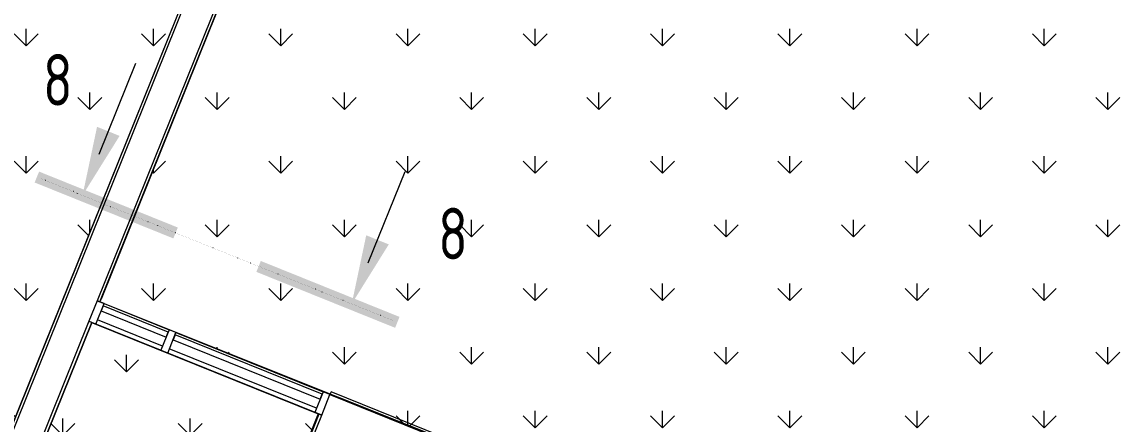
# Model space of a CAD drawing. Header units: millimetres. Extents: x -584918 to 2941280, y 3000189 to 4229862.
# Drawn here: x 206125 to 213544, y 4023680 to 4026404 of the extents above; entities that cross this region are included whole.
import ezdxf

# ---------------------------------------------------------------- set-up
doc = ezdxf.new("R2010")
doc.units = ezdxf.units.MM
doc.linetypes.add('ASVP_Линия разреза', pattern=[20, 0, -10, 0, -10])
for name, color, linetype, lineweight in [('Витраж', 7, 'Continuous', 0), ('Линии', 7, 'Continuous', 0), ('Панели витража', 7, 'Continuous', 0), ('Разрезы', 7, 'Continuous', 0), ('Стены отделка', 7, 'Continuous', 0), ('экспертиза условные обозначения', 1, 'Continuous', 0)]:
    doc.layers.add(name, color=color, linetype=linetype, lineweight=lineweight)
doc.styles.add('GOST Common_5', font='', dxfattribs={"width": 0.9, "height": 500})
doc.styles.get('GOST Common_5').set_extended_font_data('GOST Common')
pattern_1 = [(90, (109166.84, 3464580.1), (-431.0523, 431.0523), [114.3, -747.8046]), (45, (109166.84, 3464580.1), (-431.0523, 431.0523), [114.3, -495.3]), (135, (109166.84, 3464580.1), (-431.0523, -431.0523), [114.3, -495.3])]

# ---------------------------------------------------------------- blocks, each defined once
blk = doc.blocks.new('Системная панель - Cтеклопакет Двухкамерный_36 мм-7558470-АР Этаж 03')
at = {"layer": 'Панели витража', "lineweight": 18}
for p, q in [((237.5, 18), (-237.5, 18)), ((-237.5, 18), (-237.5, -18)), ((237.5, -18), (237.5, 18)), ((-237.5, -18), (237.5, -18))]:
    blk.add_line(p, q, dxfattribs=at)
blk = doc.blocks.new('Системная панель - Cтеклопакет Двухкамерный_36 мм-7558471-АР Этаж 03')
at = {"layer": 'Панели витража', "lineweight": 18}
for p, q in [((537.5, 18), (-537.5, 18)), ((-537.5, 18), (-537.5, -18)), ((537.5, -18), (537.5, 18)), ((-537.5, -18), (537.5, -18))]:
    blk.add_line(p, q, dxfattribs=at)
blk = doc.blocks.new('Прямоугольный импост - 50х150 мм-7546361-АР Этаж 03')
at = {"layer": 'Витраж', "lineweight": 18}
for p, q in [((-50, 115), (0, 115)), ((-50, -35), (-50, 115)), ((0, 115), (0, -35)), ((0, -35), (-50, -35))]:
    blk.add_line(p, q, dxfattribs=at)
blk = doc.blocks.new('Прямоугольный импост - 50х120 мм _горизонтальный импост витража_-7558218-АР Этаж 03')
at = {"layer": 'Витраж'}
for p, q in [((17928.3, 19403.7), (18368.9, 19226.1)), ((18324, 19114.8), (17883.5, 19292.4))]:
    blk.add_line(p, q, dxfattribs=at)
blk = doc.blocks.new('Прямоугольный импост - 50х120 мм _горизонтальный импост витража_-7558219-АР Этаж 03')
at = {"layer": 'Витраж'}
for p, q in [((18415.3, 19207.5), (19412.4, 18805.6)), ((19367.5, 18694.3), (18370.4, 19096.2))]:
    blk.add_line(p, q, dxfattribs=at)
blk = doc.blocks.new('Прямоугольный импост - 50х150 мм-7554605-АР Этаж 03')
at = {"layer": 'Витраж', "lineweight": 18}
for p, q in [((-25, 115), (25, 115)), ((-25, -35), (-25, 115)), ((25, 115), (25, -35)), ((25, -35), (-25, -35))]:
    blk.add_line(p, q, dxfattribs=at)
blk = doc.blocks.new('Прямоугольный импост - 50х150 мм-7546359-АР Этаж 03')
at = {"layer": 'Витраж', "lineweight": 18}
for p, q in [((0, 115), (-50, 115)), ((-50, 115), (-50, -35)), ((0, -35), (0, 115)), ((-50, -35), (0, -35))]:
    blk.add_line(p, q, dxfattribs=at)
blk = doc.blocks.new('Разрез - Номер вида сзади_3_5 мм-64069-АР Этаж 03')
at = {"layer": 'Разрезы'}
for points in [[(9.798, 0.404), (9.798, -0.394), (-0.333, -0.394), (-0.333, 0.404)], [(2.176, -4.675), (3, 0), (3.824, -4.675)]]:
    blk.add_hatch(color=256, dxfattribs=at).paths.add_polyline_path(points)
at = {"layer": 'Разрезы', "lineweight": 20}
blk.add_line((3, -3), (3, -9.663), dxfattribs=at)
blk = doc.blocks.new('Разрез - Номер вида спереди_3_5 мм-64067-АР Этаж 03')
at = {"layer": 'Разрезы'}
for points in [[(9.798, 0.404), (9.798, -0.394), (-0.333, -0.394), (-0.333, 0.404)], [(2.176, -4.675), (3, 0), (3.824, -4.675)]]:
    blk.add_hatch(color=256, dxfattribs=at).paths.add_polyline_path(points)
at = {"layer": 'Разрезы', "lineweight": 20}
blk.add_line((3, -3), (3, -9.663), dxfattribs=at)

msp = doc.modelspace()

# ---------------------------------------------------------------- hatches: boundary and pattern name
at = {"layer": 'экспертиза условные обозначения'}
h = msp.add_hatch(dxfattribs=at)
h.set_pattern_fill('GRASS', color=2, scale=24)
h.set_pattern_definition(pattern_1)
h.paths.add_polyline_path([(198054.974, 4024091.677), (201766.434, 4033248.088), (208778.477, 4030422.34), (205093.043, 4021277.003)])
h = msp.add_hatch(dxfattribs=at)
h.set_pattern_fill('GRASS', color=2, scale=24)
h.set_pattern_definition(pattern_1)
h.paths.add_polyline_path([(209001.082, 4030332.633), (206653.767, 4024507.815), (216302.353, 4020653.225), (216956.01, 4022275.263), (218004.165, 4021852.872), (218004.165, 4026693.744)])
h = msp.add_hatch(dxfattribs=at)
h.set_pattern_fill('GRASS', color=2, scale=24)
h.set_pattern_definition([(90, (102087.3, 3439958.13), (-431.0523, 431.0523), [114.3, -747.8046]), (45, (102087.3, 3439958.1), (-431.0523, 431.0523), [114.3, -495.3]), (135, (102087.3, 3439958.1), (-431.0523, -431.0523), [114.3, -495.3])])
h.paths.add_polyline_path([(206602.338, 4024366.818), (208132.744, 4023750.087), (206817.951, 4020474.076), (205278.27, 4021094.545), (206597.7, 4024368.687)])
at = {"layer": 'экспертиза условные обозначения', "lineweight": -3}
h = msp.add_hatch(dxfattribs=at)
h.set_pattern_fill('GRASS', color=3, scale=24)
h.set_pattern_definition([(90, (188374.25, 3759702.1), (-431.0523, 431.0523), [114.3, -747.8046]), (45, (188374.25, 3759702.1), (-431.0523, 431.0523), [114.3, -495.3]), (135, (188374.25, 3759702.1), (-431.0523, -431.0523), [114.3, -495.3])])
edge = h.paths.add_edge_path()
edge.add_line((197174.524, 4022187.771), (197884.699, 4023950.057))
edge.add_line((197884.699, 4023950.057), (211211.276, 4018574.255))
edge.add_line((211211.276, 4018574.255), (210502.97, 4016816.606))
edge.add_line((210502.97, 4016816.606), (209348.703, 4017281.759))
edge.add_arc((208902.24, 4016256.474), 1118.275, 66.4691573, 178.9169665)
edge.add_line((207784.165, 4016277.61), (207784.165, 4014442.249))
edge.add_line((207784.165, 4014442.249), (204884.165, 4014442.249))
edge.add_line((204884.165, 4014442.249), (204884.165, 4019075.51))
edge.add_line((204884.165, 4019075.51), (200948.703, 4020666.833))
edge.add_line((200948.703, 4020666.833), (197174.524, 4022187.771))

# ---------------------------------------------------------------- linework, layer by layer
at = {"layer": 'Линии'}
for p, q in [((209001.082, 4030332.633), (206661.242, 4024526.365)), ((206597.7, 4024368.687), (205289.483, 4021122.371)), ((208155.932, 4023740.743), (206597.7, 4024368.687))]:
    msp.add_line(p, q, dxfattribs=at)
at = {"layer": 'Разрезы', "linetype": 'ASVP_Линия разреза'}
msp.add_line((208637.447, 4024382.19), (206257.543, 4025341.255), dxfattribs=at)
at = {"layer": 'Стены отделка'}
for p, q in [((208778.477, 4030422.34), (205093.043, 4021277.003)), ((205104.118, 4021250.977), (208804.503, 4030433.414)), ((208990.007, 4030358.659), (206635.216, 4024515.29)), ((206653.767, 4024507.815), (209001.082, 4030332.633)), ((206635.216, 4024515.29), (206653.767, 4024507.815)), ((206579.15, 4024376.162), (205214.867, 4020990.718)), ((205225.941, 4020964.692), (206597.7, 4024368.687)), ((206597.7, 4024368.687), (206579.15, 4024376.162)), ((208219.474, 4023898.421), (208211.999, 4023879.87)), ((208211.999, 4023879.87), (214185.22, 4021472.751)), ((214174.145, 4021498.777), (208219.474, 4023898.421)), ((208137.382, 4023748.218), (206765.623, 4020344.224)), ((206791.649, 4020355.299), (208155.932, 4023740.743)), ((208155.932, 4023740.743), (208137.382, 4023748.218))]:
    msp.add_line(p, q, dxfattribs=at)
at = {"layer": 'экспертиза условные обозначения', "color": 2}
for points in [[(198054.974, 4024091.677), (201766.434, 4033248.088), (208778.477, 4030422.34), (205093.043, 4021277.003), (198054.974, 4024091.677)], [(209001.082, 4030332.633), (206653.767, 4024507.815), (216302.353, 4020653.225), (216956.01, 4022275.263), (218004.165, 4021852.872), (218004.165, 4026693.744), (209001.082, 4030332.633)], [(206602.338, 4024366.818), (208132.744, 4023750.087), (206817.951, 4020474.076), (205278.27, 4021094.545), (206597.7, 4024368.687), (206602.338, 4024366.818)]]:
    msp.add_lwpolyline(points, dxfattribs=at)

# ---------------------------------------------------------------- block references
at = {"layer": 'Витраж', "rotation": 158.0513009164576}
msp.add_blockref('Прямоугольный импост - 50х150 мм-7546359-АР Этаж 03', (206622.134, 4024482.827), dxfattribs=at)
at = {"layer": 'Витраж'}
for name in ['Прямоугольный импост - 50х120 мм _горизонтальный импост витража_-7558218-АР Этаж 03', 'Прямоугольный импост - 50х120 мм _горизонтальный импост витража_-7558219-АР Этаж 03']:
    msp.add_blockref(name, (188753.266, 4005092.916), dxfattribs=at)
at = {"layer": 'Витраж', "extrusion": (0, 0, -1), "rotation": 201.9486990835424}
for name, p in [('Прямоугольный импост - 50х150 мм-7554605-АР Этаж 03', (-207132.27, 4024277.25)), ('Прямоугольный импост - 50х150 мм-7546361-АР Этаж 03', (-208198.916, 4023847.407))]:
    msp.add_blockref(name, p, dxfattribs=at)
at = {"layer": 'Панели витража', "rotation": 338.0513009164576}
for name, p in [('Системная панель - Cтеклопакет Двухкамерный_36 мм-7558470-АР Этаж 03', (206888.796, 4024375.366)), ('Системная панель - Cтеклопакет Двухкамерный_36 мм-7558471-АР Этаж 03', (207653.999, 4024067.001))]:
    msp.add_blockref(name, p, dxfattribs=at)
at = {"layer": 'Разрезы', "extrusion": (0, 0, -1), "xscale": 99.99999999999993, "yscale": 99.99999999999993, "zscale": 99.99999999999993, "rotation": 201.9486990835426}
msp.add_blockref('Разрез - Номер вида сзади_3_5 мм-64069-АР Этаж 03', (-206257.543, 4025341.255), dxfattribs=at)
at = {"layer": 'Разрезы', "xscale": 99.99999999999993, "yscale": 99.99999999999993, "zscale": 99.99999999999993, "rotation": 158.0513009164576}
msp.add_blockref('Разрез - Номер вида спереди_3_5 мм-64067-АР Этаж 03', (208637.447, 4024382.19), dxfattribs=at)

# ---------------------------------------------------------------- texts
at = {"layer": 'Разрезы', "char_height": 350, "width": 243.713, "attachment_point": 1, "style": 'GOST Common_5'}
for insert in [(206267.388, 4026186.548), (208944.489, 4025145.235)]:
    msp.add_mtext('\\fGOST Common|b0|i0|c204|p34|;\\W.8;8', dxfattribs=dict(at, insert=insert))

doc.saveas('drawing.dxf')
